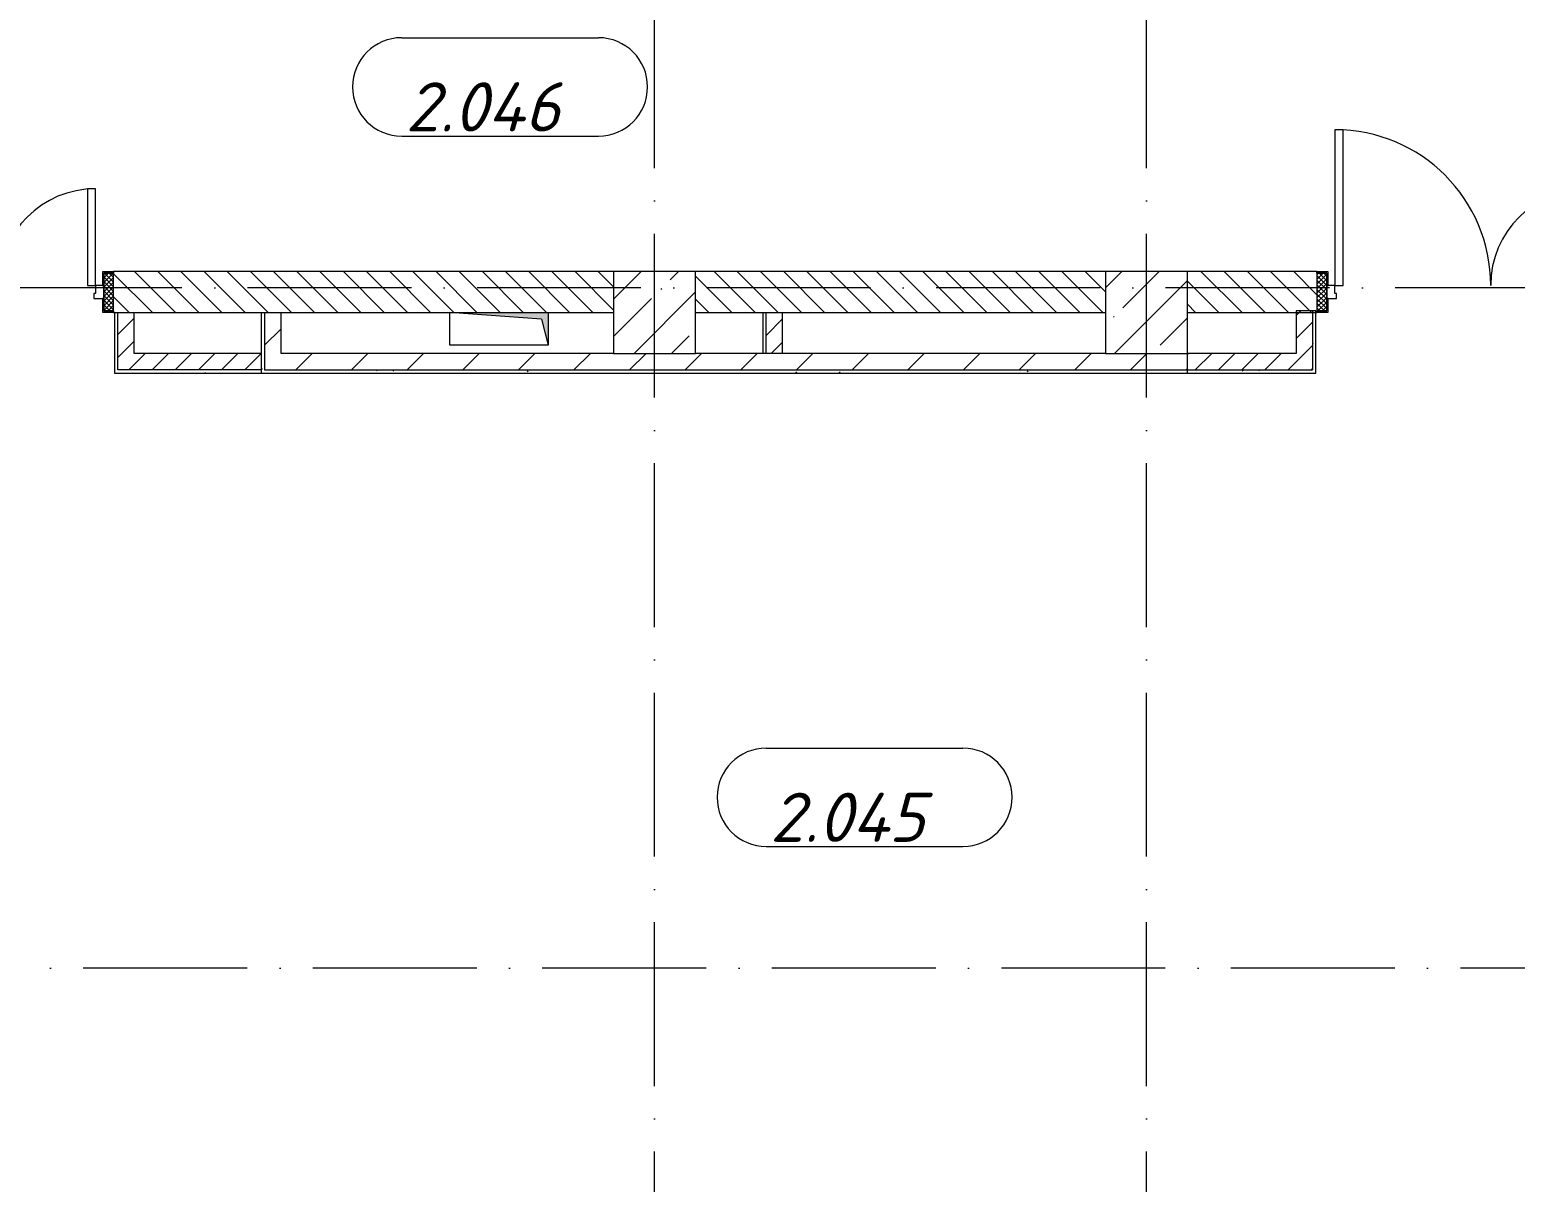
# Model space of a CAD drawing. Header units: millimetres. Extents: x -6467 to 106027, y -7090 to 195095.
# Drawn here: x 55788 to 64850, y 523 to 7556 of the extents above; entities that cross this region are included whole.
import ezdxf

# ---------------------------------------------------------------- set-up
doc = ezdxf.new("R2010")
doc.units = ezdxf.units.MM
doc.linetypes.add('50_200_ШТРИХ_1Т_ш5_п1_п1_', pattern=[1400, 1000, -200, 0, -200])
for name, color, linetype, lineweight, true_color in [('A-AREA-IDEN-1', 7, 'Continuous', 9, 0xaaaaaa), ('A-GENM-1', 7, 'Continuous', 9, 0xaaaaaa), ('I-WALL-1', 7, 'Continuous', 5, 0x787878), ('M-EQPM-1', 7, 'Continuous', 9, 0xaaaaaa), ('M-EQPM-2', 7, 'Continuous', 9, 0xe2e2e2), ('Оси-3', 7, '50_200_ШТРИХ_1Т_ш5_п1_п1_', 9, 0xaaaaaa)]:
    doc.layers.add(name, color=color, linetype=linetype, lineweight=lineweight, true_color=true_color)
for name, color, linetype, lineweight in [('A-DOOR', 7, 'Continuous', 9), ('A-DOOR-2', 7, 'Continuous', 5), ('A-DOOR-FRAM', 7, 'Continuous', 9), ('A-DOOR-FRAM-2', 7, 'Continuous', 5), ('A-WALL', 7, 'Continuous', 5), ('A-WALL-FNSH-1', 7, 'Continuous', 5), ('I-WALL', 7, 'Continuous', 5), ('S-COLS', 7, 'Continuous', 9), ('S-COLS-1', 7, 'Continuous', 5)]:
    doc.layers.add(name, color=color, linetype=linetype, lineweight=lineweight)
doc.styles.add('ISOCPEUR_I', font='isocpeui.ttf', dxfattribs={"height": 300})
pattern_1 = [(45, (0, 0), (-169.7056, 169.7056), [])]
pattern_2 = [(0, (0, 0), (406.4, 101.6), [6.706, -298.094, 6.706, -298.094, -1625.6]), (0, (0, 0), (406.4, 101.6), [-609.6, 6.706, -602.894, 6.706, -298.094, -711.2]), (0, (0, 0), (406.4, 101.6), [-1524, 6.706, -196.494, 6.706, -501.294]), (120, (152.4, 50.8), (-291.18818, 301.15272), [6.706, -298.094, 6.706, -298.094, -1625.6]), (120, (152.4, 50.8), (-291.18818, 301.15272), [-609.6, 6.706, -602.894, 6.706, -298.094, -711.2]), (120, (152.4, 50.8), (-291.18818, 301.15272), [-1524, 6.706, -196.494, 6.706, -501.294]), (240, (203.2, 254), (-115.21182, -402.75272), [6.706, -298.094, 6.706, -298.094, -1625.6]), (240, (203.2, 254), (-115.21182, -402.75272), [-609.6, 6.706, -602.894, 6.706, -298.094, -711.2]), (240, (203.2, 254), (-115.21182, -402.75272), [-1524, 6.706, -196.494, 6.706, -501.294])]
pattern_3 = [(45, (0, 0), (-70.71068, 70.71068), [])]

# ---------------------------------------------------------------- blocks, each defined once
blk = doc.blocks.new('BSC_Колонна _Прямоугольная - 500х500-V66-АИ_План этажа Радиаторы_2')
at = {"layer": 'S-COLS-1'}
h = blk.add_hatch(dxfattribs=at)
h.set_pattern_fill('FP_94', color=256, style=0, pattern_type=2)
h.set_pattern_definition([(45, (-59600, -5831.04), (-228.0985, 228.0985), []), (45, (-59371.9, -5831.04), (-228.0985, 228.0985), [403.225, -80.645, 6.706, -73.939])])
h.paths.add_polyline_path([(-250, -250), (250, -250), (250, 250), (-250, 250)])
for p, q in [((250, 250), (-250, 250)), ((-250, 250), (-250, -250)), ((250, -250), (250, 250)), ((-250, -250), (250, -250))]:
    blk.add_line(p, q, dxfattribs=at)
blk = doc.blocks.new('BSC_Колонна _Прямоугольная - 500х500-V259-АИ_План этажа Радиаторы_2')
at = {"layer": 'S-COLS-1'}
h = blk.add_hatch(dxfattribs=at)
h.set_pattern_fill('FP_155', color=256, style=0, pattern_type=2)
h.set_pattern_definition([(45, (-62600, -5831.04), (-228.0985, 228.0985), []), (45, (-62371.9, -5831.04), (-228.0985, 228.0985), [403.225, -80.645, 6.706, -73.939])])
h.paths.add_polyline_path([(-250, -250), (250, -250), (250, 250), (-250, 250)])
for p, q in [((250, 250), (-250, 250)), ((-250, 250), (-250, -250)), ((250, -250), (250, 250)), ((-250, -250), (250, -250))]:
    blk.add_line(p, q, dxfattribs=at)
blk = doc.blocks.new('Канал вертикальный прямоугольный - Шахта - значок проема-24087330-АИ_План этажа Радиаторы_2')
at = {"layer": 'M-EQPM-2'}
blk.add_hatch(color=256, dxfattribs=at).paths.add_polyline_path([(-100, -300), (-60, 260), (100, 300), (-100, 300)])
at = {"layer": 'M-EQPM-1'}
for p, q in [((-100, -300), (-100, 300)), ((-100, 300), (100, 300)), ((-60, 260), (100, 300)), ((100, 300), (100, -300)), ((-60, 260), (-100, -300)), ((100, -300), (-100, -300))]:
    blk.add_line(p, q, dxfattribs=at)
blk = doc.blocks.new('110_Дверь_СКБ_2Ст_Наружная1 - СОШ_Д-07_1760_1440_х2400мм_Все учебные помещения_ читальные залы_EIW30-25547983-АИ_План этажа Радиаторы_2')
at = {"layer": 'A-DOOR-2'}
h = blk.add_hatch(dxfattribs=at)
h.set_pattern_fill('FP_120', color=256, style=0, pattern_type=2)
h.set_pattern_definition([(135, (1456.41, 189.685), (-14.14214, -14.14214), []), (225, (1456.41, 189.685), (14.14214, -14.14214), [])])
h.paths.add_polyline_path([(839.5, -115), (899.5, -115), (899.5, 115), (839.5, 115)])
at = {"layer": 'A-DOOR-FRAM-2'}
h = blk.add_hatch(dxfattribs=at)
h.set_pattern_fill('FP_121', color=256, style=0, pattern_type=2)
h.set_pattern_definition([(45, (-666.384, 189.685), (-14.1421, 14.1421), []), (135, (-666.384, 189.685), (-14.1421, -14.1421), [])])
h.paths.add_polyline_path([(-860.5, -115), (-800.5, -115), (-800.5, 115), (-860.5, 115)])
at = {"layer": 'A-DOOR'}
for p, q in [((-750.5, 990), (-750.5, 40)), ((-700.5, 990), (-750.5, 990)), ((-700.5, 40), (-700.5, 990)), ((789.5, 630), (739.5, 630)), ((739.5, 630), (739.5, 40)), ((789.5, 40), (789.5, 630)), ((-750.5, 40), (-700.5, 40)), ((739.5, 40), (789.5, 40))]:
    blk.add_line(p, q, dxfattribs=at)
at = {"layer": 'A-DOOR-2'}
for p, q in [((-792.5, 123), (-862.5, 123)), ((-862.5, 123), (-862.5, 115)), ((-862.5, 115), (-800.5, 115)), ((-800.5, 115), (-800.5, 40)), ((-792.5, 40), (-792.5, 123)), ((901.5, 123), (831.5, 123)), ((831.5, 123), (831.5, 40)), ((839.5, 40), (839.5, 115)), ((839.5, 115), (901.5, 115)), ((901.5, 115), (901.5, 123)), ((-800.5, 40), (-792.5, 40)), ((831.5, 40), (839.5, 40)), ((-792.5, -40), (-800.5, -40)), ((-800.5, -40), (-800.5, -115)), ((-792.5, -123), (-792.5, -40)), ((839.5, -40), (831.5, -40)), ((831.5, -40), (831.5, -123)), ((839.5, -115), (839.5, -40)), ((-862.5, -115), (-862.5, -123)), ((-800.5, -115), (-862.5, -115)), ((-862.5, -123), (-792.5, -123)), ((831.5, -123), (901.5, -123)), ((901.5, -115), (839.5, -115)), ((901.5, -123), (901.5, -115))]:
    blk.add_line(p, q, dxfattribs=at)
for centre, radius, start, end in [((-750.5, 40), 950, 0, 90), ((789.5, 40), 590, 90, 180)]:
    blk.add_arc(centre, radius, start, end, dxfattribs=at)
at = {"layer": 'A-DOOR-FRAM'}
for p, q in [((-800.5, 115), (-860.5, 115)), ((-860.5, 115), (-860.5, -115)), ((-800.5, -115), (-800.5, 115)), ((899.5, 115), (839.5, 115)), ((839.5, 115), (839.5, -115)), ((899.5, -115), (899.5, 115)), ((-750.5, 40), (-800.5, 40)), ((-800.5, 40), (-800.5, -40)), ((-750.5, -10), (-750.5, 40)), ((789.5, 40), (789.5, -10)), ((839.5, 40), (789.5, 40)), ((839.5, -40), (839.5, 40)), ((-800.5, -40), (-740.5, -40)), ((-740.5, -10), (-750.5, -10)), ((-740.5, -40), (-740.5, -10)), ((789.5, -10), (779.5, -10)), ((779.5, -10), (779.5, -40)), ((779.5, -40), (839.5, -40)), ((-860.5, -115), (-800.5, -115)), ((839.5, -115), (899.5, -115))]:
    blk.add_line(p, q, dxfattribs=at)
blk = doc.blocks.new('АР_Перемычка1 - АР_Перемычка-25547967-АИ_План этажа Радиаторы_2')
at = {"layer": 'A-GENM-1'}
blk.add_line((-350, -125), (-343, -125), dxfattribs=at)
blk = doc.blocks.new('AAR_СКБ_Марка_помещения_1_5 ммп - Номер-27962133-АИ_План этажа Радиаторы_2')
at = {"layer": 'A-AREA-IDEN-1'}
for p, q in [((-2.987, 3), (3.013, 3)), ((-2.987, 0), (3.013, 0))]:
    blk.add_line(p, q, dxfattribs=at)
for centre, start, end in [((-2.987, 1.5), 90, 270), ((3.013, 1.5), 270, 90)]:
    blk.add_arc(centre, 1.5, start, end, dxfattribs=at)

msp = doc.modelspace()

# ---------------------------------------------------------------- hatches: boundary and pattern name
at = {"layer": 'I-WALL'}
h = msp.add_hatch(dxfattribs=at)
h.set_pattern_fill('FP_2', color=256, style=0, pattern_type=2)
h.set_pattern_definition([(135, (0, 0), (-70.71068, -70.71068), [])])
h.paths.add_polyline_path([(80895.3, 5831), (81150, 5831), (81150, 6081), (80890, 6081), (80890, 5831)])
h.paths.add_polyline_path([(79234.3, 5831), (79270, 5831), (79270, 6081), (75400, 6081), (75400, 5831), (79200, 5831)])
h.paths.add_polyline_path([(80050, 5831), (80190, 5831), (80190, 6081), (79970, 6081), (79970, 5831)])
h.paths.add_polyline_path([(74412, 5831), (74900, 5833), (74900, 6081), (74412, 6079), (74410, 5831)])
h.paths.add_polyline_path([(72648, 5831), (72648, 5833), (72648, 6081), (72400, 6081), (72400, 5831), (72590.4, 5831)])
h.paths.add_polyline_path([(71900, 5831), (71900, 6081), (71850, 6081), (71850, 5831)])
h.paths.add_polyline_path([(71350, 5831), (71350, 6081), (68850, 6081), (68850, 5831), (69268.4, 5831)])
h.paths.add_polyline_path([(62850, 5831), (63638, 5833), (63638, 6081), (62850, 6079), (62850, 5833)])
h.paths.add_polyline_path([(65402, 5831), (68350, 5831), (68350, 6081), (65402, 6079), (65400, 5831)])
h.paths.add_polyline_path([(62350, 5831), (62350, 6081), (59850, 6081), (59850, 5831)])
h.paths.add_polyline_path([(58910, 5831), (59350, 5831), (59350, 6081), (56302, 6079), (56302, 5831), (58350, 5831)])
h.paths.add_polyline_path([(54538, 5831), (54538, 5833), (54538, 6081), (53850, 6079), (53850, 5831)])
h.paths.add_polyline_path([(51770, 5831), (53350, 5831), (53350, 6081), (50850, 6081), (50850, 5831), (51750, 5831)])
h = msp.add_hatch(dxfattribs=at)
h.set_pattern_fill('FP_4', color=256, style=0, pattern_type=2)
h.set_pattern_definition(pattern_3)
h.paths.add_polyline_path([(56426, 5481), (56426, 5831), (56326, 5831), (56326, 5481)])
h = msp.add_hatch(dxfattribs=at)
h.set_pattern_fill('FP_5', color=256, style=0, pattern_type=2)
h.set_pattern_definition(pattern_1)
h.paths.add_polyline_path([(57321, 5481), (57321, 5831), (57221, 5831), (57221, 5481)])
h = msp.add_hatch(dxfattribs=at)
h.set_pattern_fill('FP_4', color=256, style=0, pattern_type=2)
h.set_pattern_definition(pattern_3)
h.paths.add_polyline_path([(60380, 5581), (60380, 5831), (60280, 5831), (60280, 5581)])
h = msp.add_hatch(dxfattribs=at)
h.set_pattern_fill('FP_4', color=256, style=0, pattern_type=2)
h.set_pattern_definition(pattern_3)
h.paths.add_polyline_path([(63613, 5481), (63613, 5841), (63513, 5841), (63513, 5481)])
h = msp.add_hatch(dxfattribs=at)
h.set_pattern_fill('FP_4', color=256, style=0, pattern_type=2)
h.set_pattern_definition(pattern_3)
h.paths.add_polyline_path([(57201, 5481), (57201, 5581), (56426, 5581), (56426, 5481)])
h = msp.add_hatch(dxfattribs=at)
h.set_pattern_fill('FP_5', color=256, style=0, pattern_type=2)
h.set_pattern_definition(pattern_1)
h.paths.add_polyline_path([(62850, 5481), (62850, 5581), (57321, 5581), (57321, 5481), (62624.4, 5481)])
h = msp.add_hatch(dxfattribs=at)
h.set_pattern_fill('FP_4', color=256, style=0, pattern_type=2)
h.set_pattern_definition(pattern_3)
h.paths.add_polyline_path([(63513, 5481), (63513, 5581), (62850, 5581), (62850, 5481)])
at = {"layer": 'I-WALL-1'}
h = msp.add_hatch(dxfattribs=at)
h.set_pattern_fill('FP_3', color=256, style=0, pattern_type=2)
h.set_pattern_definition(pattern_2)
h.paths.add_polyline_path([(56326, 5461), (56326, 5831), (56306, 5831), (56306, 5461)])
h = msp.add_hatch(dxfattribs=at)
h.set_pattern_fill('FP_3', color=256, style=0, pattern_type=2)
h.set_pattern_definition(pattern_2)
h.paths.add_polyline_path([(57221, 5461), (57221, 5831), (57201, 5831), (57201, 5461)])
h = msp.add_hatch(dxfattribs=at)
h.set_pattern_fill('FP_3', color=256, style=0, pattern_type=2)
h.set_pattern_definition(pattern_2)
h.paths.add_polyline_path([(60280, 5581), (60280, 5831), (60260, 5831), (60260, 5581)])
h = msp.add_hatch(dxfattribs=at)
h.set_pattern_fill('FP_3', color=256, style=0, pattern_type=2)
h.set_pattern_definition(pattern_2)
h.paths.add_polyline_path([(63633, 5461), (63633, 5841), (63613, 5841), (63613, 5461)])
h = msp.add_hatch(dxfattribs=at)
h.set_pattern_fill('FP_3', color=256, style=0, pattern_type=2)
h.set_pattern_definition(pattern_2)
h.paths.add_polyline_path([(57201, 5461), (57201, 5481), (56326, 5481), (56326, 5461), (56426, 5461)])
h = msp.add_hatch(dxfattribs=at)
h.set_pattern_fill('FP_3', color=256, style=0, pattern_type=2)
h.set_pattern_definition(pattern_2)
h.paths.add_polyline_path([(62624.4, 5461), (62850, 5461), (62850, 5481), (57221, 5481), (57221, 5461), (59302.4, 5461)])
h = msp.add_hatch(dxfattribs=at)
h.set_pattern_fill('FP_3', color=256, style=0, pattern_type=2)
h.set_pattern_definition(pattern_2)
h.paths.add_polyline_path([(62850, 5461), (63613, 5461), (63613, 5481), (62850, 5481)])

# ---------------------------------------------------------------- linework, layer by layer
at = {"layer": 'A-WALL'}
for p, q in [((59350, 6081), (56300, 6081)), ((62350, 6081), (59850, 6081)), ((63640, 6081), (62850, 6081)), ((56300, 5831), (58350, 5831)), ((56326, 5481), (56326, 5831)), ((57221, 5831), (57221, 5481)), ((58950, 5831), (59350, 5831)), ((59850, 5831), (62350, 5831)), ((60280, 5581), (60280, 5831)), ((62850, 5831), (63640, 5831)), ((63613, 5841), (63613, 5481)), ((57201, 5481), (56326, 5481)), ((57221, 5481), (63613, 5481))]:
    msp.add_line(p, q, dxfattribs=at)
at = {"layer": 'A-WALL-FNSH-1'}
for p, q in [((56306, 5831), (56306, 5461)), ((56426, 5581), (56426, 5831)), ((57201, 5461), (57201, 5831)), ((57321, 5581), (57321, 5831)), ((60260, 5831), (60260, 5581)), ((60380, 5581), (60380, 5831)), ((63633, 5841), (63513, 5841)), ((63513, 5841), (63513, 5581)), ((63633, 5461), (63633, 5841)), ((57201, 5581), (56426, 5581)), ((59350, 5581), (57321, 5581)), ((62350, 5581), (59850, 5581)), ((62850, 5461), (62850, 5581)), ((63513, 5581), (62850, 5581)), ((56306, 5461), (63633, 5461))]:
    msp.add_line(p, q, dxfattribs=at)
at = {"layer": 'Оси-3'}
for p, q in [((59600, -5889.7), (59600, 11717)), ((62600, -5889.7), (62600, 11717)), ((90318.8, 5981), (-5267.3, 5981)), ((104718, 1831), (-5267.3, 1831))]:
    msp.add_line(p, q, dxfattribs=at)

# ---------------------------------------------------------------- block references
at = {"layer": 'A-AREA-IDEN-1', "xscale": 199.9999999999999, "yscale": 199.9999999999999, "zscale": 199.9999999999999}
for p in [(58654.3, 6907.2), (60878.4, 2572.6)]:
    msp.add_blockref('AAR_СКБ_Марка_помещения_1_5 ммп - Номер-27962133-АИ_План этажа Радиаторы_2', p, dxfattribs=at)
at = {"layer": 'A-DOOR-2'}
for p in [(55400.5, 5956), (64500.5, 5956)]:
    msp.add_blockref('110_Дверь_СКБ_2Ст_Наружная1 - СОШ_Д-07_1760_1440_х2400мм_Все учебные помещения_ читальные залы_EIW30-25547983-АИ_План этажа Радиаторы_2', p, dxfattribs=at)
at = {"layer": 'A-GENM-1'}
msp.add_blockref('АР_Перемычка1 - АР_Перемычка-25547967-АИ_План этажа Радиаторы_2', (63640, 5956), dxfattribs=at)
at = {"layer": 'M-EQPM-1', "rotation": 269.9999999999985}
msp.add_blockref('Канал вертикальный прямоугольный - Шахта - значок проема-24087330-АИ_План этажа Радиаторы_2', (58650, 5731), dxfattribs=at)
at = {"layer": 'S-COLS'}
for name, p in [('BSC_Колонна _Прямоугольная - 500х500-V66-АИ_План этажа Радиаторы_2', (59600, 5831)), ('BSC_Колонна _Прямоугольная - 500х500-V259-АИ_План этажа Радиаторы_2', (62600, 5831))]:
    msp.add_blockref(name, p, dxfattribs=at)

# ---------------------------------------------------------------- texts
at = {"layer": 'A-AREA-IDEN-1', "char_height": 300, "width": 992, "attachment_point": 8, "line_spacing_factor": 1.139951, "style": 'ISOCPEUR_I'}
for s, insert in [('\\pxqc,t8.46667,16.93333,25.4,33.86667,42.33333,50.8,59.26667,67.73333,76.2,84.66667,93.13333,101.6,110.06667,118.53333,127,135.46667,143.93333,152.4,160.86667,169.33333,177.8,186.26667,194.73333,203.2,211.66667,220.13333,228.6,237.06667,245.53333,254,262.46667,270.93333;{2.046}', (58551.1, 6935.4)), ('\\pxqc,t8.46667,16.93333,25.4,33.86667,42.33333,50.8,59.26667,67.73333,76.2,84.66667,93.13333,101.6,110.06667,118.53333,127,135.46667,143.93333,152.4,160.86667,169.33333,177.8,186.26667,194.73333,203.2,211.66667,220.13333,228.6,237.06667,245.53333,254,262.46667,270.93333;{2.045}', (60775.1, 2600.8))]:
    msp.add_mtext(s, dxfattribs=dict(at, insert=insert))

doc.saveas('drawing.dxf')
